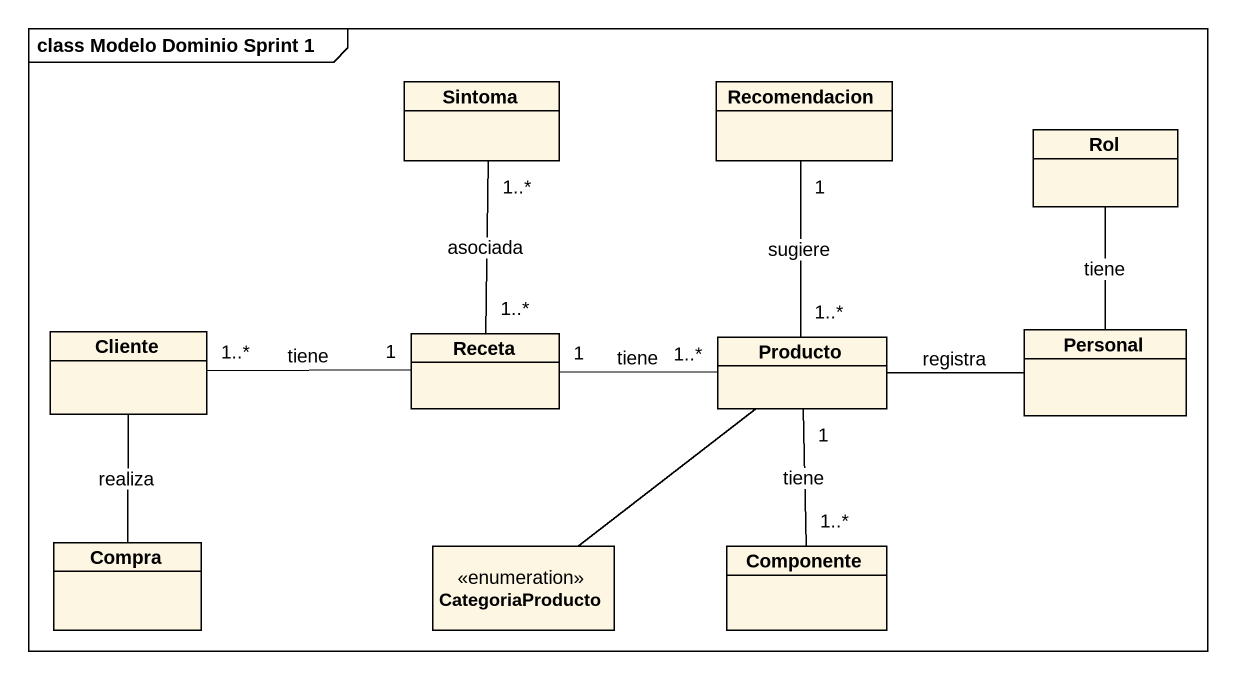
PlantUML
@startuml
mainframe class Modelo Dominio Sprint 1
hide circle
hide empty members
class Sintoma
class Recomendacion
class Rol
class Cliente
class Receta
class Personal
class Producto
class Compra
enum CategoriaProducto
class Componente
Recomendacion "1" -- "1..*" Producto : sugiere
Cliente "1..*" -right- "1" Receta : tiene
Cliente -- Compra : realiza
Receta "1..*" -up- "1..*" Sintoma : asociada
Receta "1" -right- "1..*" Producto : tiene
Personal -up- Rol : tiene
Personal -left- Producto : registra
Producto -- CategoriaProducto
Producto "1" -- "1..*" Componente : tiene
@enduml
